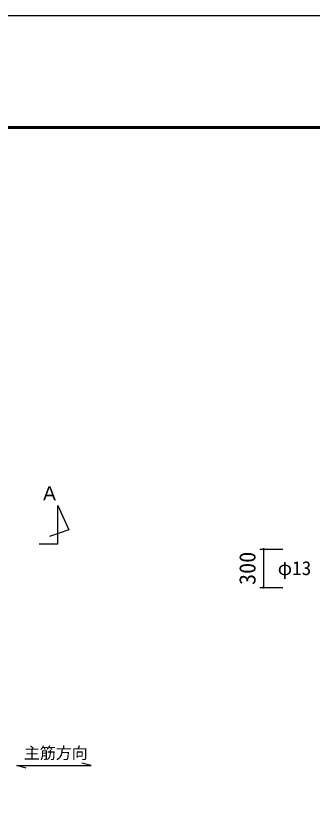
# Model space of a CAD drawing. Units: millimetres, scale not verified. Extents: x -14850 to 14850, y -10500 to 10500.
# Drawn here: x -6039 to -3708, y 4332 to 10500 of the extents above; entities that cross this region are included whole.
import ezdxf
from ezdxf.enums import TextEntityAlignment as Align

# ---------------------------------------------------------------- set-up
doc = ezdxf.new("R2010")
doc.units = ezdxf.units.MM
doc.header["$LTSCALE"] = 50
for name, color, linetype, lineweight in [('0-0_機器', 2, 'Continuous', 25), ('0-2_躯体', 4, 'Continuous', 25), ('0-5_製作', 5, 'Continuous', 25), ('0-6_07', 3, 'Continuous', 25), ('0-7_図面枠', 7, 'Continuous', 25), ('0-8_Axis_waku', 7, 'Continuous', 25)]:
    doc.layers.add(name, color=color, linetype=linetype, lineweight=lineweight)
doc.styles.add('ＭＳ ゴシック', font='')
doc.styles.get('ＭＳ ゴシック').set_extended_font_data('MS Gothic')

msp = doc.modelspace()

# ---------------------------------------------------------------- linework, layer by layer
at = {"layer": '0-0_機器', "color": 3}
msp.add_lwpolyline([(-5853.65, 6347.37), (-5707.28, 6347.37), (-5707.28, 6648.87), (-5620.77, 6458.54), (-5772.17, 6406.63)], dxfattribs=at)
at = {"layer": '0-2_躯体', "color": 3}
msp.add_lwpolyline([(-5956.89, 4585.68), (-6029.33, 4605.1), (-5445.81, 4605.1), (-5518.26, 4624.51)], dxfattribs=at)
at = {"layer": '0-5_製作', "color": 2}
msp.add_line((-4090.6, 6305.7), (-4090.6, 6005.7), dxfattribs=at)
at = {"layer": '0-6_07', "color": 2}
for p, q in [((-4120.6, 6305.7), (-3939.82, 6305.7)), ((-4120.6, 6005.7), (-3939.82, 6005.7))]:
    msp.add_line(p, q, dxfattribs=at)
at = {"layer": '0-6_07', "color": 5}
for points in [[(-4090.6, 6305.7), (-4100.6, 6305.7), (-4100.58, 6306.32)], [(-4090.6, 6305.7), (-4100.52, 6304.44), (-4100.6, 6305.7)], [(-4090.6, 6305.7), (-4100.58, 6306.32), (-4100.42, 6307.57)], [(-4090.6, 6305.7), (-4100.29, 6303.21), (-4100.52, 6304.44)], [(-4090.6, 6305.7), (-4100.42, 6307.57), (-4100.11, 6308.79)], [(-4090.6, 6305.7), (-4099.9, 6302.02), (-4100.29, 6303.21)], [(-4090.6, 6315.7), (-4100.11, 6308.79), (-4099.65, 6309.95)], [(-4090.6, 6305.7), (-4100.11, 6308.79), (-4090.6, 6315.7)], [(-4090.6, 6305.7), (-4099.36, 6300.88), (-4099.9, 6302.02)], [(-4090.6, 6315.7), (-4099.65, 6309.95), (-4091.86, 6315.62)], [(-4091.86, 6315.62), (-4099.65, 6309.95), (-4099.05, 6311.06)], [(-4090.6, 6305.7), (-4098.69, 6299.82), (-4099.36, 6300.88)], [(-4091.86, 6315.62), (-4099.05, 6311.06), (-4093.09, 6315.38)], [(-4093.09, 6315.38), (-4099.05, 6311.06), (-4098.31, 6312.07)], [(-4090.6, 6295.7), (-4098.69, 6299.82), (-4090.6, 6305.7)], [(-4090.6, 6295.7), (-4097.89, 6298.85), (-4098.69, 6299.82)], [(-4093.09, 6315.38), (-4098.31, 6312.07), (-4094.28, 6314.99)], [(-4094.28, 6314.99), (-4098.31, 6312.07), (-4097.45, 6312.99)], [(-4090.6, 6295.7), (-4096.98, 6297.99), (-4097.89, 6298.85)], [(-4094.28, 6314.99), (-4097.45, 6312.99), (-4095.42, 6314.46)], [(-4095.42, 6314.46), (-4097.45, 6312.99), (-4096.48, 6313.79)], [(-4090.6, 6295.7), (-4095.96, 6297.25), (-4096.98, 6297.99)], [(-4090.6, 6295.7), (-4094.86, 6296.65), (-4095.96, 6297.25)], [(-4090.6, 6295.7), (-4093.69, 6296.19), (-4094.86, 6296.65)], [(-4090.6, 6295.7), (-4092.48, 6295.87), (-4093.69, 6296.19)], [(-4090.6, 6295.7), (-4091.23, 6295.72), (-4092.48, 6295.87)], [(-4089.97, 6315.68), (-4090.6, 6305.7), (-4090.6, 6315.7)], [(-4088.73, 6315.52), (-4090.6, 6305.7), (-4089.97, 6315.68)], [(-4087.51, 6315.21), (-4090.6, 6305.7), (-4088.73, 6315.52)], [(-4086.34, 6314.75), (-4090.6, 6305.7), (-4087.51, 6315.21)], [(-4085.24, 6314.14), (-4090.6, 6305.7), (-4086.34, 6314.75)], [(-4084.23, 6313.4), (-4090.6, 6305.7), (-4085.24, 6314.14)], [(-4083.31, 6312.54), (-4090.6, 6305.7), (-4084.23, 6313.4)], [(-4082.51, 6311.57), (-4090.6, 6305.7), (-4083.31, 6312.54)], [(-4081.84, 6310.51), (-4090.6, 6305.7), (-4082.51, 6311.57)], [(-4081.84, 6310.51), (-4080.6, 6305.7), (-4090.6, 6305.7)], [(-4080.6, 6305.7), (-4090.6, 6295.7), (-4090.6, 6305.7)], [(-4080.62, 6305.07), (-4090.6, 6295.7), (-4080.6, 6305.7)], [(-4080.78, 6303.82), (-4090.6, 6295.7), (-4080.62, 6305.07)], [(-4081.09, 6302.61), (-4090.6, 6295.7), (-4080.78, 6303.82)], [(-4081.55, 6301.44), (-4090.6, 6295.7), (-4081.09, 6302.61)], [(-4081.55, 6301.44), (-4089.35, 6295.78), (-4090.6, 6295.7)], [(-4082.16, 6300.34), (-4089.35, 6295.78), (-4081.55, 6301.44)], [(-4082.16, 6300.34), (-4088.11, 6296.01), (-4089.35, 6295.78)], [(-4082.9, 6299.32), (-4088.11, 6296.01), (-4082.16, 6300.34)], [(-4082.9, 6299.32), (-4086.92, 6296.4), (-4088.11, 6296.01)], [(-4083.76, 6298.41), (-4086.92, 6296.4), (-4082.9, 6299.32)], [(-4083.76, 6298.41), (-4085.78, 6296.93), (-4086.92, 6296.4)], [(-4084.72, 6297.61), (-4085.78, 6296.93), (-4083.76, 6298.41)], [(-4081.3, 6309.38), (-4080.6, 6305.7), (-4081.84, 6310.51)], [(-4080.92, 6308.18), (-4080.6, 6305.7), (-4081.3, 6309.38)], [(-4080.68, 6306.95), (-4080.6, 6305.7), (-4080.92, 6308.18)], [(-4090.6, 6005.7), (-4100.6, 6005.7), (-4100.58, 6006.33)], [(-4090.6, 6005.7), (-4100.52, 6004.44), (-4100.6, 6005.7)], [(-4090.6, 6005.7), (-4100.58, 6006.33), (-4100.42, 6007.57)], [(-4090.6, 6005.7), (-4100.29, 6003.21), (-4100.52, 6004.44)], [(-4090.6, 6005.7), (-4100.42, 6007.57), (-4100.11, 6008.79)], [(-4090.6, 6005.7), (-4099.9, 6002.02), (-4100.29, 6003.21)], [(-4090.6, 6015.7), (-4100.11, 6008.79), (-4099.65, 6009.96)], [(-4090.6, 6005.7), (-4100.11, 6008.79), (-4090.6, 6015.7)], [(-4090.6, 6005.7), (-4099.36, 6000.88), (-4099.9, 6002.02)], [(-4090.6, 6015.7), (-4099.65, 6009.96), (-4091.86, 6015.62)], [(-4091.86, 6015.62), (-4099.65, 6009.96), (-4099.05, 6011.06)], [(-4090.6, 6005.7), (-4098.69, 5999.82), (-4099.36, 6000.88)], [(-4091.86, 6015.62), (-4099.05, 6011.06), (-4093.09, 6015.38)], [(-4093.09, 6015.38), (-4099.05, 6011.06), (-4098.31, 6012.07)], [(-4090.6, 5995.7), (-4098.69, 5999.82), (-4090.6, 6005.7)], [(-4090.6, 5995.7), (-4097.89, 5998.85), (-4098.69, 5999.82)], [(-4093.09, 6015.38), (-4098.31, 6012.07), (-4094.28, 6015)], [(-4094.28, 6015), (-4098.31, 6012.07), (-4097.45, 6012.99)], [(-4090.6, 5995.7), (-4096.98, 5997.99), (-4097.89, 5998.85)], [(-4094.28, 6015), (-4097.45, 6012.99), (-4095.42, 6014.46)], [(-4095.42, 6014.46), (-4097.45, 6012.99), (-4096.48, 6013.79)], [(-4090.6, 5995.7), (-4095.96, 5997.25), (-4096.98, 5997.99)], [(-4090.6, 5995.7), (-4094.86, 5996.65), (-4095.96, 5997.25)], [(-4090.6, 5995.7), (-4093.69, 5996.19), (-4094.86, 5996.65)], [(-4090.6, 5995.7), (-4092.48, 5995.87), (-4093.69, 5996.19)], [(-4090.6, 5995.7), (-4091.23, 5995.72), (-4092.48, 5995.87)], [(-4089.97, 6015.68), (-4090.6, 6005.7), (-4090.6, 6015.7)], [(-4088.73, 6015.52), (-4090.6, 6005.7), (-4089.97, 6015.68)], [(-4087.51, 6015.21), (-4090.6, 6005.7), (-4088.73, 6015.52)], [(-4086.34, 6014.75), (-4090.6, 6005.7), (-4087.51, 6015.21)], [(-4085.24, 6014.14), (-4090.6, 6005.7), (-4086.34, 6014.75)], [(-4084.23, 6013.4), (-4090.6, 6005.7), (-4085.24, 6014.14)], [(-4083.31, 6012.54), (-4090.6, 6005.7), (-4084.23, 6013.4)], [(-4082.51, 6011.58), (-4090.6, 6005.7), (-4083.31, 6012.54)], [(-4081.84, 6010.52), (-4090.6, 6005.7), (-4082.51, 6011.58)], [(-4081.84, 6010.52), (-4080.6, 6005.7), (-4090.6, 6005.7)], [(-4080.6, 6005.7), (-4090.6, 5995.7), (-4090.6, 6005.7)], [(-4080.62, 6005.07), (-4090.6, 5995.7), (-4080.6, 6005.7)], [(-4080.78, 6003.82), (-4090.6, 5995.7), (-4080.62, 6005.07)], [(-4081.09, 6002.61), (-4090.6, 5995.7), (-4080.78, 6003.82)], [(-4081.55, 6001.44), (-4090.6, 5995.7), (-4081.09, 6002.61)], [(-4081.55, 6001.44), (-4089.35, 5995.78), (-4090.6, 5995.7)], [(-4082.16, 6000.34), (-4089.35, 5995.78), (-4081.55, 6001.44)], [(-4082.16, 6000.34), (-4088.11, 5996.01), (-4089.35, 5995.78)], [(-4082.9, 5999.32), (-4088.11, 5996.01), (-4082.16, 6000.34)], [(-4082.9, 5999.32), (-4086.92, 5996.4), (-4088.11, 5996.01)], [(-4083.76, 5998.41), (-4086.92, 5996.4), (-4082.9, 5999.32)], [(-4083.76, 5998.41), (-4085.78, 5996.93), (-4086.92, 5996.4)], [(-4084.72, 5997.61), (-4085.78, 5996.93), (-4083.76, 5998.41)], [(-4081.3, 6009.38), (-4080.6, 6005.7), (-4081.84, 6010.52)], [(-4080.92, 6008.18), (-4080.6, 6005.7), (-4081.3, 6009.38)], [(-4080.68, 6006.95), (-4080.6, 6005.7), (-4080.92, 6008.18)]]:
    msp.add_solid(points, dxfattribs=at)
at = {"layer": '0-7_図面枠'}
msp.add_lwpolyline([(-14850, -10500), (14850, -10500), (14850, 10500), (-14850, 10500)], close=True, dxfattribs=at)
at = {"layer": '0-8_Axis_waku'}
for p, q in [((-12964, 9629), (14014, 9629)), ((-12963, 9628), (14013, 9628)), ((-12962, 9627), (14012, 9627)), ((-12961, 9626), (14011, 9626)), ((-12960, 9625), (14010, 9625)), ((-12959, 9624), (14009, 9624)), ((-12958, 9623), (14008, 9623)), ((-12957, 9622), (14007, 9622)), ((-12956, 9621), (14006, 9621)), ((-12955, 9620), (14005, 9620)), ((-12954, 9619), (14004, 9619)), ((-12953, 9618), (14003, 9618)), ((-12952, 9617), (14002, 9617)), ((-12951, 9616), (14001, 9616)), ((-12950, 9615), (14000, 9615))]:
    msp.add_line(p, q, dxfattribs=at)

# ---------------------------------------------------------------- texts
at = {"layer": '0-0_機器', "color": 4, "style": 'ＭＳ ゴシック'}
msp.add_text('Ａ', height=110, dxfattribs=at).set_placement((-5847.25, 6656.26), align=Align.BOTTOM_LEFT)
at = {"layer": '0-2_躯体', "style": 'ＭＳ ゴシック'}
msp.add_text('300', height=128.4, rotation=90, dxfattribs=at).set_placement((-4115.6, 6024.45), align=Align.BOTTOM_LEFT)
msp.add_text('主筋方向', height=91.79, dxfattribs=at).set_placement((-5974.07, 4630.86), align=Align.BOTTOM_LEFT)
at = {"layer": '0-6_07', "color": 4, "style": 'ＭＳ ゴシック'}
msp.add_text('φ13', height=110, dxfattribs=at).set_placement((-3979.89, 6069.41), align=Align.BOTTOM_LEFT)

doc.saveas('drawing.dxf')
